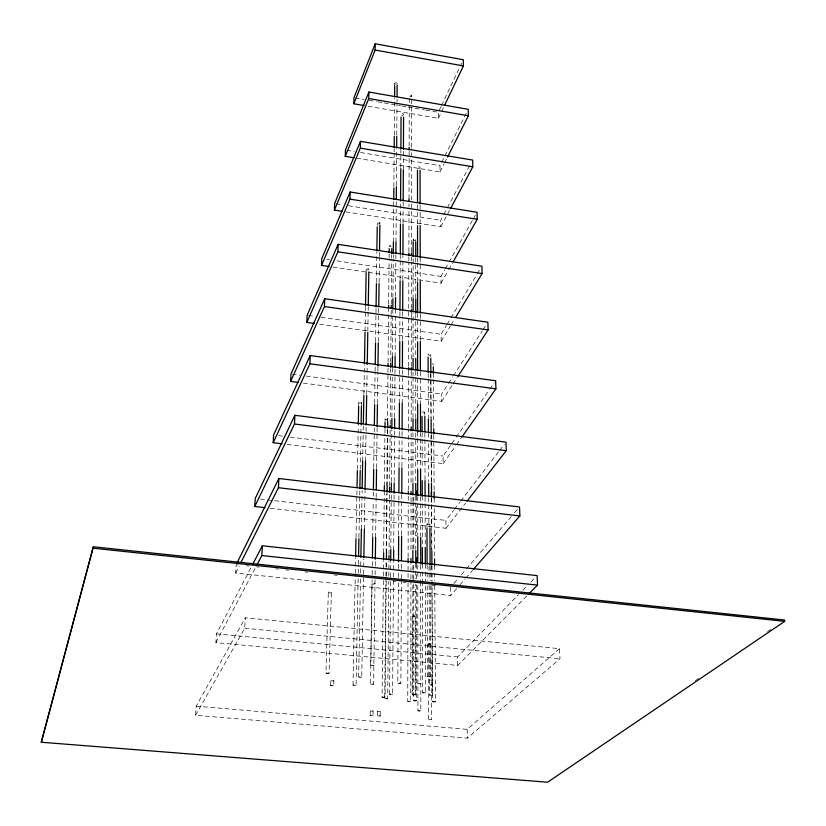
<?xml version="1.0" encoding="UTF-8"?>
<svg xmlns="http://www.w3.org/2000/svg" width="826" height="826" viewBox="0 0 826 826"><rect width="100%" height="100%" fill="white"/><g stroke="black" fill="none" stroke-linecap="round" stroke-linejoin="round"><path stroke-width="0.62" stroke-dasharray="4.13 3.1" d="M412.122 694.449L412.215 616.113L413.681 615.618L415.148 616.124L415.137 694.47C410.656 696.019 413.103 692.477 415.757 694.872L415.757 583.972M415.757 694.872L412.752 694.862L412.855 583.961M412.855 578.799L412.866 571.065M412.866 569.775L412.866 563.332M412.886 549.145L412.928 502.724M412.928 501.434L412.938 494.98M412.948 482.085L412.99 438.245M412.99 436.954L412.99 431.791M413 417.605L413.041 377.637M413.041 376.346L413.052 371.184M413.062 356.997L413.103 313.157M413.114 298.971L413.155 257.712M413.165 242.235L413.165 239.654M416.645 584.911L416.686 700.685L415.199 701.109L413.702 700.665L413.774 581.039M413.774 579.749L413.785 570.745M413.785 569.465L413.785 564.313M413.795 548.877L413.826 502.569M413.826 501.289L413.826 496.137M410.914 580.244L410.718 701.357L409.386 701.78L407.745 701.346L408.044 582.815M408.065 577.663L408.096 562.196M408.116 557.044L408.24 505.512M408.261 500.36L408.271 495.208M408.281 490.055L408.436 429.499M408.436 428.209L408.571 376.677M408.571 375.386L408.591 370.234M408.602 366.372L408.736 309.678M408.746 308.397L408.86 262.018M408.87 260.727L408.87 256.855M408.891 251.703L409.004 207.904M409.004 206.614L409.004 204.032M409.025 198.88L409.138 151.21M409.159 146.057L409.273 98.387M410.914 578.964L410.935 563.497M410.966 549.321L411.038 502.941M411.038 501.65L411.049 495.208M411.069 482.332L411.131 438.523M411.141 437.233L411.141 432.081M411.162 421.776L411.234 376.677M411.234 375.386L411.245 370.234M411.255 366.372L411.327 318.702M411.327 317.411L411.338 312.259M411.338 308.387L411.41 262.007M411.42 260.717L411.42 256.855M411.431 251.703L411.513 201.451M411.513 200.16L411.596 148.628M411.596 147.338L411.678 95.795M401.374 579.976L400.878 683.133L399.516 683.587L397.802 683.112L398.38 582.537M398.411 577.384L398.462 569.641M398.462 568.36L398.493 563.198M398.659 534.835L398.855 501.31M398.865 500.019L398.896 494.857M399.051 466.494L399.226 436.83M399.237 435.55L399.268 430.387M399.423 403.305L399.619 369.78M399.784 340.126L399.918 316.916M399.929 315.625L399.949 311.763M400.135 279.529L400.249 260.18M400.259 258.889L400.28 255.028M400.465 222.793L400.589 200.873M400.786 167.348L400.858 154.452M400.868 153.161L400.889 149.289M401.384 578.685L401.426 569.651M401.426 568.371L401.457 563.208M401.591 534.835L401.777 494.867M401.921 466.494L402.055 436.84M402.066 435.55L402.086 430.387M402.221 403.315L402.376 369.78M402.52 340.126L402.634 316.916M402.634 315.625L402.654 311.753M402.809 279.518L402.923 256.308M403.078 222.783L403.16 207.305M403.16 206.015L403.181 202.153M403.336 169.908L403.429 149.279M392.587 694.274L389.593 694.17L392.608 694.191L393.465 578.252M393.475 576.961L393.599 561.504M393.682 549.909L394.095 494.516M394.188 481.63L394.529 436.551M394.529 435.261L394.57 430.109M394.663 417.223L394.983 374.715M394.993 373.424L395.035 368.272M395.117 356.677L395.458 310.297M395.571 296.131L395.84 260.056M395.85 258.775L395.871 254.904M395.974 242.028L396.274 200.801M396.397 185.344L396.656 149.279M396.769 135.103L397.007 102.899M397.017 101.608L397.038 99.037M385.928 577.436L384.72 698.641L386.093 699.085L387.704 698.662L388.767 581.308M388.809 576.156L388.953 560.678M389.005 554.225L389.49 500.071M389.511 498.78L389.552 493.618M389.624 485.884L390.079 435.591M390.089 434.3L390.14 427.847M390.182 423.975L390.636 373.682M390.646 372.392L390.677 368.53M390.739 362.077L391.152 315.656M391.163 314.365L391.214 309.203M391.256 304.051L391.669 258.91M391.679 257.619L391.7 255.048M389.593 694.17L390.574 578.241M390.584 576.951L390.708 561.494M390.812 549.899L391.287 493.225M391.379 481.63L391.813 430.098M391.927 417.223L392.257 377.286M392.298 372.134L392.34 368.272M392.433 356.677L392.825 310.308M392.928 297.422L393.259 258.775M393.269 257.495L393.29 254.914M393.393 242.028L393.744 200.811M393.868 186.645L394.147 153.151M394.157 151.86L394.178 149.289M394.301 135.113L394.611 97.757M394.704 86.162L394.735 83.591M380.197 715.946L380.239 711.32L378.917 710.938L377.389 711.258L377.317 715.925L380.197 715.977L377.337 715.853M386.217 581.194L385.071 697.113L383.46 697.547L382.077 697.103L383.378 577.322M383.388 576.032L383.553 560.575M383.646 552.852L384.296 492.317M384.369 485.884L384.926 434.362M384.937 433.072L384.999 427.92M385.05 422.767L385.092 418.906M385.938 576.145L386.021 568.402M386.031 567.111L386.093 560.668M386.176 552.935L386.764 493.607M386.836 485.874L387.342 435.581M387.353 434.29L387.415 427.847M387.466 422.685L387.962 373.682M387.972 372.402L388.024 367.24M388.075 362.077L388.602 309.213M388.654 304.051L389.108 258.92M389.118 257.629L389.16 253.758M386.269 576.042L386.341 568.319M386.361 567.028L386.423 560.586M386.496 552.862L387.084 493.618M387.157 485.884L387.631 438.224M387.683 433.082L387.724 427.93M387.776 422.778L387.817 418.906A1.363 0.609 0.6 0 0 385.866 418.348A1.363 0.609 0.6 0 0 385.68 419.412A1.363 0.609 0.6 0 0 387.817 418.968M370.729 665.271L373.91 665.281L370.729 665.271L371.927 583.559M370.151 715.553L370.224 710.928L371.628 710.567L373.094 710.938L373.042 715.605L370.151 715.553L373.042 715.574M375.045 579.831L373.62 684.155L372.134 684.609L370.554 684.135L372.082 579.821M372.154 574.669L372.268 566.946M372.289 565.655L372.381 559.223M372.702 537.323L373.228 501.268M373.3 496.116L373.383 490.964M373.713 467.784L374.302 427.858M374.663 403.398L375.107 372.485M375.128 371.194L375.2 366.042M375.562 341.582L376.047 308.098M376.429 282.337L376.883 251.434M377.255 225.674L377.296 223.103M375.118 574.679L375.221 566.956M375.241 565.665L375.303 560.513M375.623 537.334L376.15 498.697M376.171 497.407L376.253 490.974M376.573 467.784L377.11 427.868M377.451 403.398L377.864 372.485M377.885 371.194L377.957 366.042M378.287 341.572L378.742 308.088M379.093 282.337L379.433 257.867M379.444 256.576L379.516 251.424M379.867 225.663L379.908 223.092A1.301 0.733 0.8 0 0 378.029 222.431A1.301 0.733 0.8 0 0 377.864 223.691A1.301 0.733 0.8 0 0 379.898 223.165M361.736 677.248C357.865 678.796 358.68 675.286 361.736 677.248L363.533 575.505M363.554 574.215L363.832 558.779M364.349 529.187L365.02 490.582M365.536 460.991L366.032 432.679M366.063 431.389L366.145 426.247M366.713 394.074L367.209 365.773M367.818 331.03L368.148 311.722M368.179 310.442L368.241 306.58M356.047 685.26L353.001 685.157L356.068 685.219L358.123 578.52M358.226 573.378L358.37 565.676M358.401 564.385L358.525 557.963M358.918 537.406L359.713 496.281M359.733 495.001L359.837 489.859M360.229 469.302L361.076 425.617M361.447 406.34L361.52 402.489A1.394 0.64 1.1 0 0 359.516 401.901A1.394 0.64 1.1 0 0 359.362 403.005A1.394 0.64 1.1 0 0 361.52 402.551M358.649 677.144L360.487 578.066M360.58 572.924L360.838 558.768M361.385 529.177L362.108 490.572M362.655 460.98L363.13 435.25M363.223 430.098L363.316 424.956M363.894 394.074L364.442 364.483M365.061 331.03L365.412 311.732M365.443 310.442L365.515 306.58M366.135 273.127L366.197 269.276M353.001 685.157L355.252 574.659M355.273 573.368L355.583 557.953M356.006 537.396L356.842 496.281M356.863 494.991L356.966 489.859M357.39 469.302L358.277 425.617M358.66 406.34L358.742 402.489M330.668 685.642L330.803 680.789L332.248 680.376L333.849 680.851L333.725 685.704L330.668 685.642L333.725 685.704M331.36 592.459A1.528 0.537 1.4 0 1 329.016 592.841A1.528 0.537 1.4 0 1 329.14 591.912A1.528 0.537 1.4 0 1 331.36 592.459L329.089 673.149L327.457 673.572L325.96 673.045L328.314 592.345M195.586 715.275L244.723 628.194L245.312 617.776L559.512 648.678L559.987 658.745L467.31 738.186L195.586 715.275L196.227 706.158L245.312 617.776M456.623 588.711L450.717 595.505L235.668 573.048L236.174 564.685L238.724 564.953M526.647 596.062L457.718 665.446L215.916 642.587L216.484 633.852L251.641 566.368M370.554 684.135L373.62 684.155M380.249 711.392L377.41 711.423M382.077 697.103L385.071 697.113M384.72 698.641L387.704 698.662M397.802 683.112L400.878 683.133M415.148 616.165L412.246 616.206M407.745 701.346L410.718 701.357M412.752 694.862L415.168 694.521M413.702 700.665L416.686 700.685M428.57 719.343L428.25 644.032L429.665 643.588L431.058 644.053L431.44 719.394L428.57 719.415L431.44 719.394M420.64 581.927L420.857 710.814L419.536 711.217L417.935 710.794L417.801 584.426M425.369 586.047L425.72 692.746L424.203 693.179L422.695 692.725L422.447 582.175M431.058 644.053L428.26 644.084M430.232 585.613L430.676 676.608L429.107 677.072L427.548 676.587L427.197 585.603M432.607 695.172L429.623 695.069L432.638 695.089L432.019 582.857M434.744 585.82L435.488 701.739L433.98 702.162L432.504 701.718L431.874 585.81M325.96 673.045L329.089 673.149M333.838 680.934L330.803 680.83M373.084 711.062L370.255 711.041M441.032 106.564L438.317 112.274L438.369 118.314L367.715 106.162M441.569 105.418L461.672 63.148M438.369 118.314L441.156 112.491M441.714 111.334L443.934 106.678M427.558 676.546L430.676 676.608M422.705 692.684L425.72 692.746M417.946 710.752L420.857 710.814M235.668 573.048L239.127 566.13M356.636 158.179L440.062 171.901L440 165.634L441.156 163.331M441.724 162.185L466.504 112.759M440.062 171.901L444.099 163.878M444.677 162.732L446.99 158.148M432.514 701.677L435.488 701.739M215.916 642.587L255.884 566.853M345.826 211.89L440.826 226.778L440.764 220.274L443.17 215.731M443.779 214.595L446.783 208.916M447.382 207.78L470.861 163.476M440.826 226.778L449.881 209.804M368.572 272.384L441.053 283.163L440.991 276.421L444.718 269.782M445.338 268.677L448.446 263.143M449.065 262.038L472.689 220.005M473.308 218.9L475.797 214.471M441.053 283.163L448.033 270.835M448.663 269.72L452.472 262.988M319.507 324.195L441.187 341.272L441.125 334.272L446.381 325.485M447.042 324.391L450.325 318.898M450.986 317.803L476.643 274.975M477.294 273.881L479.927 269.493M441.187 341.272L450.418 325.981M451.079 324.886L454.383 319.425M303.328 383.099L441.714 401.343L441.642 394.064L447.857 384.42M448.549 383.347L452.689 376.914M453.381 375.84L482.363 330.803M483.055 329.729L486.504 324.37M441.714 401.343L452.256 385.112M452.958 384.038L457.17 377.544M287.252 444.429L443.149 463.603L443.077 456.045L451.11 444.533M451.843 443.49L455.487 438.265M456.22 437.212L489.095 390.14M489.818 389.098L494.206 382.82M443.149 463.603L455.776 445.699M456.52 444.646L460.98 438.327M270.102 508.227L445.988 528.268L445.906 520.401L453.711 510.241M454.486 509.219L459.948 502.105M460.732 501.093L498.956 451.295M499.73 450.284L504.407 444.181M445.988 528.268L465.554 503.075M453.939 583.445L458.089 578.603M461.414 574.731L465.565 569.888M466.401 568.928L511.242 516.632M514.567 512.75L518.718 507.907M459.989 584.829L465.048 579.005M465.895 578.035L472.637 570.27M457.718 665.446L457.604 656.949L518.377 594.803M522.848 590.229L527.318 585.665M530.891 582L535.362 577.436M196.227 706.158L467.165 729.337L559.512 648.678M695.275 680.727L699.519 677.836M767.54 631.58L770.72 629.412M216.484 633.852L457.604 656.949M244.723 628.194L559.987 658.745M246.385 565.758L248.936 566.027M256.597 566.842L259.147 567.111M275.739 568.856L278.29 569.135M285.951 569.94L288.501 570.208M305.104 571.964L307.654 572.232M334.458 575.061L337.008 575.33M393.176 581.256L395.726 581.525M403.387 582.34L405.938 582.609M432.752 585.438L435.302 585.706M260.366 499.059L445.906 520.401M278.682 435.643L282.502 436.118M290.153 437.057L443.077 456.045M292.239 374.209L299.9 375.231M306.281 376.078L441.642 394.064M308.397 315.501L314.778 316.41M321.159 317.308L441.125 334.272M326.838 259.343L329.378 259.725M336.987 260.861L440.991 276.421M332.971 267.097L367.302 272.198M335.883 203.754L342.201 204.745M348.52 205.746L440.764 220.274M346.693 150.208L354.261 151.457M360.559 152.5L440 165.634M355.242 97.912L364.049 99.44M369.088 100.307L376.646 101.619M377.895 101.835L382.934 102.703M384.193 102.92L400.558 105.749M401.818 105.965L406.846 106.833M408.106 107.05L424.471 109.879M425.731 110.095L437.057 112.057M467.165 729.337L467.31 738.186M450.624 587.327L450.717 595.505M433.382 373.3L433.413 378.453M433.423 379.743L433.722 427.393M433.774 435.126L434.135 490.51M434.177 498.233L434.218 503.385M434.249 508.537L434.559 557.488M434.61 565.211L434.652 571.654M434.662 572.934L434.703 580.668M430.769 354.53A1.342 0.65 -0.3 0 1 428.746 355.087A1.342 0.65 -0.3 0 1 428.756 353.962A1.342 0.65 -0.3 0 1 430.769 354.53L430.78 357.111M430.873 373.879L431.11 417.739M431.203 434.507L431.234 439.669M431.244 440.96L431.471 482.239M431.554 497.717L431.833 549.321M431.926 566.089L432.008 581.566M430.718 373.3L430.749 378.453M430.759 379.743L430.965 418.379M431.058 435.116L431.317 482.776M431.399 498.233L431.43 503.385M431.43 504.665L431.554 526.565M431.585 531.717L431.678 549.744M431.761 565.201L431.802 571.644M431.802 572.934L431.853 580.657M429.923 524.107A1.487 0.578 0 0 1 427.692 524.603A1.487 0.578 0 0 1 427.713 523.591A1.487 0.578 0 0 1 429.923 524.107L429.943 526.668M430.129 566.388L430.16 571.52M430.16 572.8L430.201 580.492M428.167 373.879L428.188 377.75M428.198 379.041L428.364 417.739M428.436 433.216L428.467 438.379M428.488 443.531L428.663 482.229M428.735 497.717L428.859 526.09M429.035 566.078L429.107 580.265M429.128 585.428L429.623 695.069M426.959 524.097L426.97 526.658M427.125 565.098L427.145 571.509M427.156 572.79L427.176 580.482M424.801 412.494L424.812 415.065M424.874 433.072L424.894 438.214M424.894 439.494L425.029 480.629M425.08 497.345L425.101 502.487M425.101 503.767L425.245 546.192M425.297 564.189L425.318 570.621M425.328 571.902L425.359 580.905M422.096 433.061L422.117 438.203M422.117 439.494L422.179 467.774M422.241 496.054L422.262 502.476M422.262 503.767L422.365 546.182M422.406 564.179L422.416 570.611M422.416 571.891L422.437 580.895M420.114 204.9L420.155 225.498M420.207 257.681L420.248 279.57M420.31 314.324L420.351 341.365M420.289 371.845L420.341 404.059M420.393 432.421L420.517 437.914M420.403 438.864L420.568 467.526M420.496 496.86L420.692 535.764M420.61 565.17L420.764 580.823M417.522 205.003L417.533 225.653M417.564 257.908L417.564 261.78M417.564 263.071L417.574 282.43M417.595 313.405L417.657 340.911M417.646 371.483L417.708 402.778M417.688 432.132L417.729 437.574M417.688 438.585L417.76 468.507M417.729 496.663L417.801 535.516M417.78 565.067L417.832 579.336M416.614 496.147L416.614 501.289M416.614 506.441L416.624 536.022M416.634 564.323L416.634 569.475M416.634 574.617L416.645 579.759M415.736 239.716A1.28 0.712 -0.1 0 1 413.712 240.232A1.28 0.712 -0.1 0 1 413.919 239.003A1.28 0.712 -0.1 0 1 415.736 239.716L415.736 242.224M415.736 257.702L415.746 298.971M415.746 314.448L415.746 356.997M415.746 371.184L415.746 376.346M415.746 377.637L415.746 417.615M415.746 433.082L415.746 482.095M415.746 496.281L415.746 501.434M415.746 502.724L415.757 549.156M415.757 563.332L415.757 569.785M415.757 571.076L415.757 578.809M395.417 84.273A1.208 0.774 0.2 0 1 394.797 83.333A1.208 0.774 0.2 0 1 396.191 82.827A1.208 0.774 0.2 0 1 397.141 83.653M391.359 246.54A1.28 0.702 0.5 0 1 389.614 246.509A1.28 0.702 0.5 0 1 389.542 245.559A1.28 0.702 0.5 0 1 391.266 245.467M432.597 363.708A1.322 0.64 -0.3 0 1 433.32 364.266A1.322 0.64 -0.3 0 1 432.628 364.844M422.262 412.164A1.373 0.619 -0.1 0 1 424.306 412.019A1.373 0.619 -0.1 0 1 424.358 412.959A1.373 0.619 -0.1 0 1 422.303 412.855M417.873 683.752L420.95 683.814L417.873 683.752M429.592 680.015L432.648 680.077L429.613 679.974M429.613 684.847L432.669 684.909L429.665 684.764M409.789 96.425A1.198 0.754 -0.3 0 0 411.668 95.868A1.198 0.754 -0.3 0 0 409.975 95.124A1.198 0.754 -0.3 0 0 409.789 96.425M401.622 115.113A1.26 0.785 0 0 0 403.594 114.535A1.26 0.785 0 0 0 401.818 113.761A1.26 0.785 0 0 0 401.622 115.113M418.132 168.225A1.28 0.754 -0.4 0 0 420.052 167.564A1.28 0.754 -0.4 0 0 418.132 166.914A1.28 0.754 -0.4 0 0 418.132 168.225M366.796 269.854A1.353 0.723 1 0 0 368.892 269.328A1.353 0.723 1 0 0 366.95 268.615A1.353 0.723 1 0 0 366.796 269.854M372.609 584.013A1.549 0.547 0.8 0 0 375.014 583.621A1.549 0.547 0.8 0 0 372.794 583.053A1.549 0.547 0.8 0 0 372.609 584.013"/><path stroke-width="1.24" d="M412.866 562.041L412.886 550.436M412.938 494.98L412.948 483.375M412.99 430.501L413 418.896M413.052 369.893L413.062 358.288M413.103 311.867L413.114 298.971M413.155 256.421L413.165 242.235M408.096 562.196L408.106 558.335M408.271 493.917L408.281 491.336M408.591 370.234L408.591 367.663M408.88 255.575L408.88 252.993M409.015 201.461L409.025 198.88M409.149 149.929L409.149 147.348M410.945 562.207L410.945 558.345M411.049 493.927L411.049 491.346M411.152 430.79L411.152 426.928M411.245 370.234L411.245 367.663M411.338 312.259L411.338 309.678M411.42 255.564L411.431 252.983M398.504 561.907L398.648 536.115M398.906 492.275L399.051 467.784M399.268 429.097L399.423 403.305M399.619 368.499L399.774 341.417M399.96 310.473L400.125 280.819M400.29 253.737L400.455 224.083M400.589 200.873L400.775 168.638M400.899 148.009L401.075 117.055M401.467 560.627L401.581 536.126M401.787 493.576L401.911 467.784M402.097 429.097L402.221 403.315M402.386 368.499L402.52 341.417M402.665 310.462L402.809 280.809M402.933 255.017L403.078 224.073M403.191 200.863L403.336 169.908M403.429 149.279L403.584 117.044M393.599 560.214L393.682 549.909M394.105 493.225L394.178 482.921M394.58 428.818L394.663 418.514M395.045 366.981L395.117 356.677M395.468 309.017L395.561 297.422M395.881 253.623L395.974 242.028M396.284 199.51L396.387 186.635M396.666 147.988L396.759 136.393M397.058 96.456L397.141 84.861M388.963 559.388L388.994 555.516M389.562 492.327L389.614 487.175M390.14 427.847L390.171 425.266M390.688 367.24L390.729 363.368M391.225 307.912L391.245 305.341M391.71 253.758L391.761 248.595M390.719 560.204L390.812 549.899M391.297 491.935L391.369 482.921M391.823 428.818L391.916 418.514M392.35 366.981L392.433 356.677M392.835 309.017L392.918 298.713M393.3 253.623L393.393 242.028M393.754 199.52L393.857 187.925M394.188 147.999L394.291 136.404M394.621 96.466L394.704 86.162M383.574 559.295L383.646 552.852M384.307 491.036L384.369 485.884M384.999 427.92L385.05 422.767M388.034 365.949L388.065 363.368M388.612 307.922L388.643 305.341M389.17 252.467L389.211 248.605M386.434 559.295L386.496 552.862M387.095 492.327L387.157 485.884M387.724 427.93L387.776 422.778M372.402 557.932L372.702 537.323M373.393 489.673L373.703 469.075M374.343 425.287L374.643 404.678M375.221 364.762L375.541 342.862M376.067 306.807L376.408 283.628M376.893 250.144L377.234 226.964M375.324 559.233L375.623 537.334M376.274 489.684L376.553 469.075M377.131 426.577L377.43 404.678M377.957 366.042L378.277 342.862M378.762 306.807L379.082 283.617M379.537 250.133L379.867 225.663M363.853 557.488L364.349 529.187M365.04 489.291L365.536 460.991M366.166 424.956L366.692 395.365M367.229 364.483L367.797 332.31M368.262 305.29L368.85 271.837M363.925 105.511L353.838 103.777L375.097 50.025L375.2 43.788L463.303 59.73L463.417 65.925L444.491 105.511M358.546 556.672L358.897 538.686M359.857 488.579L360.208 470.583M361.096 424.327L361.447 406.34M354.106 157.766L345.258 156.31L368.778 98.531L368.902 92.027L468.239 109.311L468.373 115.764L447.568 157.002M360.869 557.478L361.385 529.177M362.149 488.001L362.655 460.98M363.347 423.666L363.863 395.365M364.462 363.192L365.03 332.32M365.536 305.3L366.135 273.127M355.614 556.672L355.975 538.676M357.018 487.288L357.359 470.583M358.298 424.327L358.66 406.34M342.016 211.301L334.416 210.103L360.332 148.143L360.477 141.349L472.668 160.068L472.813 166.8L450.48 208.668M353.838 103.777L353.982 97.695L375.2 43.788M329.161 266.53L321.531 265.394L349.956 199.128L350.131 192.014L477.036 212.261L477.201 219.293L453.102 261.873M345.258 156.31L345.433 150.002L368.902 92.027M314.438 323.482L306.838 322.408L337.896 251.806L338.123 244.351L481.899 266.199L482.085 273.561L455.694 317.246M334.416 210.103L334.623 203.557L360.477 141.349M298.248 382.428L290.628 381.426L324.453 306.549L324.711 298.723L487.887 322.223L488.094 329.935L457.872 376.46M321.531 265.394L321.768 258.579L350.131 192.014M282.141 443.799L273.2 442.695L309.895 363.781L310.204 355.541L495.662 380.734L495.899 388.829L461.724 437.274M306.838 322.408L307.117 315.325L338.123 244.351M265.001 507.649L254.8 506.493L294.49 423.996L294.861 415.292L505.977 442.147L506.245 450.676L467.113 501.062M290.628 381.426L290.959 374.044L324.711 298.723M240.862 562.671L278.434 487.712L278.878 478.502L519.544 506.947L519.864 515.93L473.484 569.3M273.2 442.695L273.582 435.003L310.204 355.541M257.082 564.592L261.852 555.547L262.369 545.769L537.148 575.608L537.53 585.107L529.373 593.326M254.8 506.493L255.244 498.47L294.861 415.292M41.3 742.244L93.338 546.781L784.535 620.016L784.7 621.348L547.607 782.212L41.3 742.244L93.338 546.781M237.31 562.382L278.878 478.502M252.828 564.075L262.369 545.769M93.183 548.206L784.7 621.348M261.852 555.547L537.53 585.107M278.434 487.712L519.864 515.93M294.49 423.996L506.245 450.676M309.895 363.781L495.899 388.829M324.453 306.549L488.094 329.935M337.896 251.806L482.085 273.561M349.956 199.128L477.201 219.293M360.332 148.143L472.813 166.8M368.778 98.531L468.373 115.764M375.097 50.025L463.417 65.925M433.34 366.858L433.382 373.3M433.733 428.684L433.764 433.836M434.135 491.79L434.177 498.233M434.569 558.768L434.61 565.211M430.79 358.391L430.862 372.588M431.12 419.03L431.193 433.216M431.471 483.53L431.544 496.426M431.843 550.612L431.915 564.798M431.368 491.79L431.389 496.942M429.943 527.948L430.129 565.108M428.095 357.111L428.167 372.588M428.374 419.03L428.436 431.926M428.663 483.52L428.725 496.426M426.98 527.938L427.114 563.817M424.822 416.356L424.874 431.781M425.029 480.629L425.08 496.054M425.245 547.473L425.297 564.189M422.065 416.356L422.096 431.781M422.21 480.629L422.241 496.054M422.365 547.473L422.406 564.179M420.062 170.135L420.114 203.609M420.155 225.498L420.207 257.681M420.248 280.85L420.31 313.033M420.351 341.365L420.403 370.967M420.465 404.441L420.506 431.482M420.579 468.817L420.62 495.848M420.692 537.045L420.744 564.086M417.491 170.156L417.522 202.422M417.533 225.653L417.553 256.618M417.574 282.43L417.595 312.114M417.615 341.799L417.636 370.193M417.667 403.749L417.688 432.132M417.708 469.56L417.729 495.373M417.76 536.673L417.78 562.485M416.614 491.005L416.614 494.857M416.634 557.891L416.634 563.043M415.736 242.224L415.736 256.411M415.746 298.971L415.746 313.157M415.746 358.288L415.746 369.893M415.746 418.906L415.746 430.511M415.746 483.386L415.746 494.991M415.757 550.436L415.757 563.332"/></g></svg>
